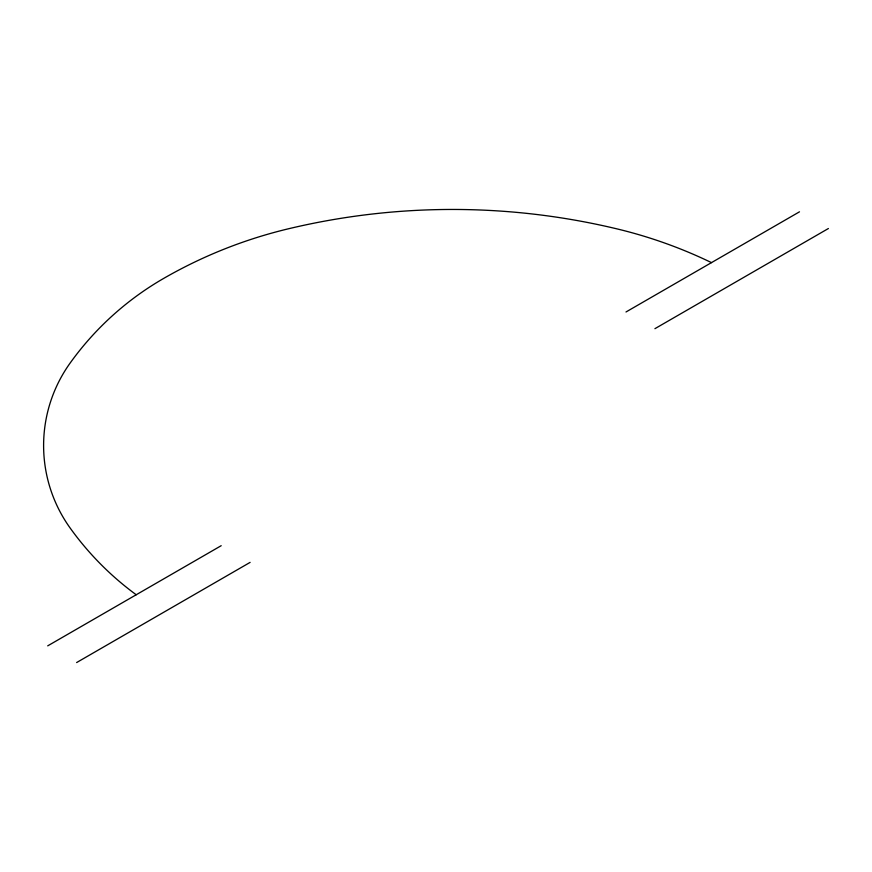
<?xml version="1.0" encoding="UTF-8"?>
<svg xmlns="http://www.w3.org/2000/svg" width="872" height="872" viewBox="0 0 872 872"><rect width="100%" height="100%" fill="white"/><g stroke="black" fill="none" stroke-linecap="round" stroke-linejoin="round"><path stroke-width="1.31" d="M47.709 645.858L221.194 545.698M625.998 311.98L799.482 211.82M76.627 662.557L250.111 562.386M654.916 328.679L828.4 228.519M136.217 594.759A298.355 298.355 0 0 1 70.131 528.007A141.482 141.482 0 0 1 70.131 363.057A298.355 298.355 0 0 1 163.369 278.593A467.272 467.272 0 0 1 288.327 228.813A705.928 705.928 0 0 1 616.7 228.813A467.272 467.272 0 0 1 711.498 262.625"/></g></svg>
